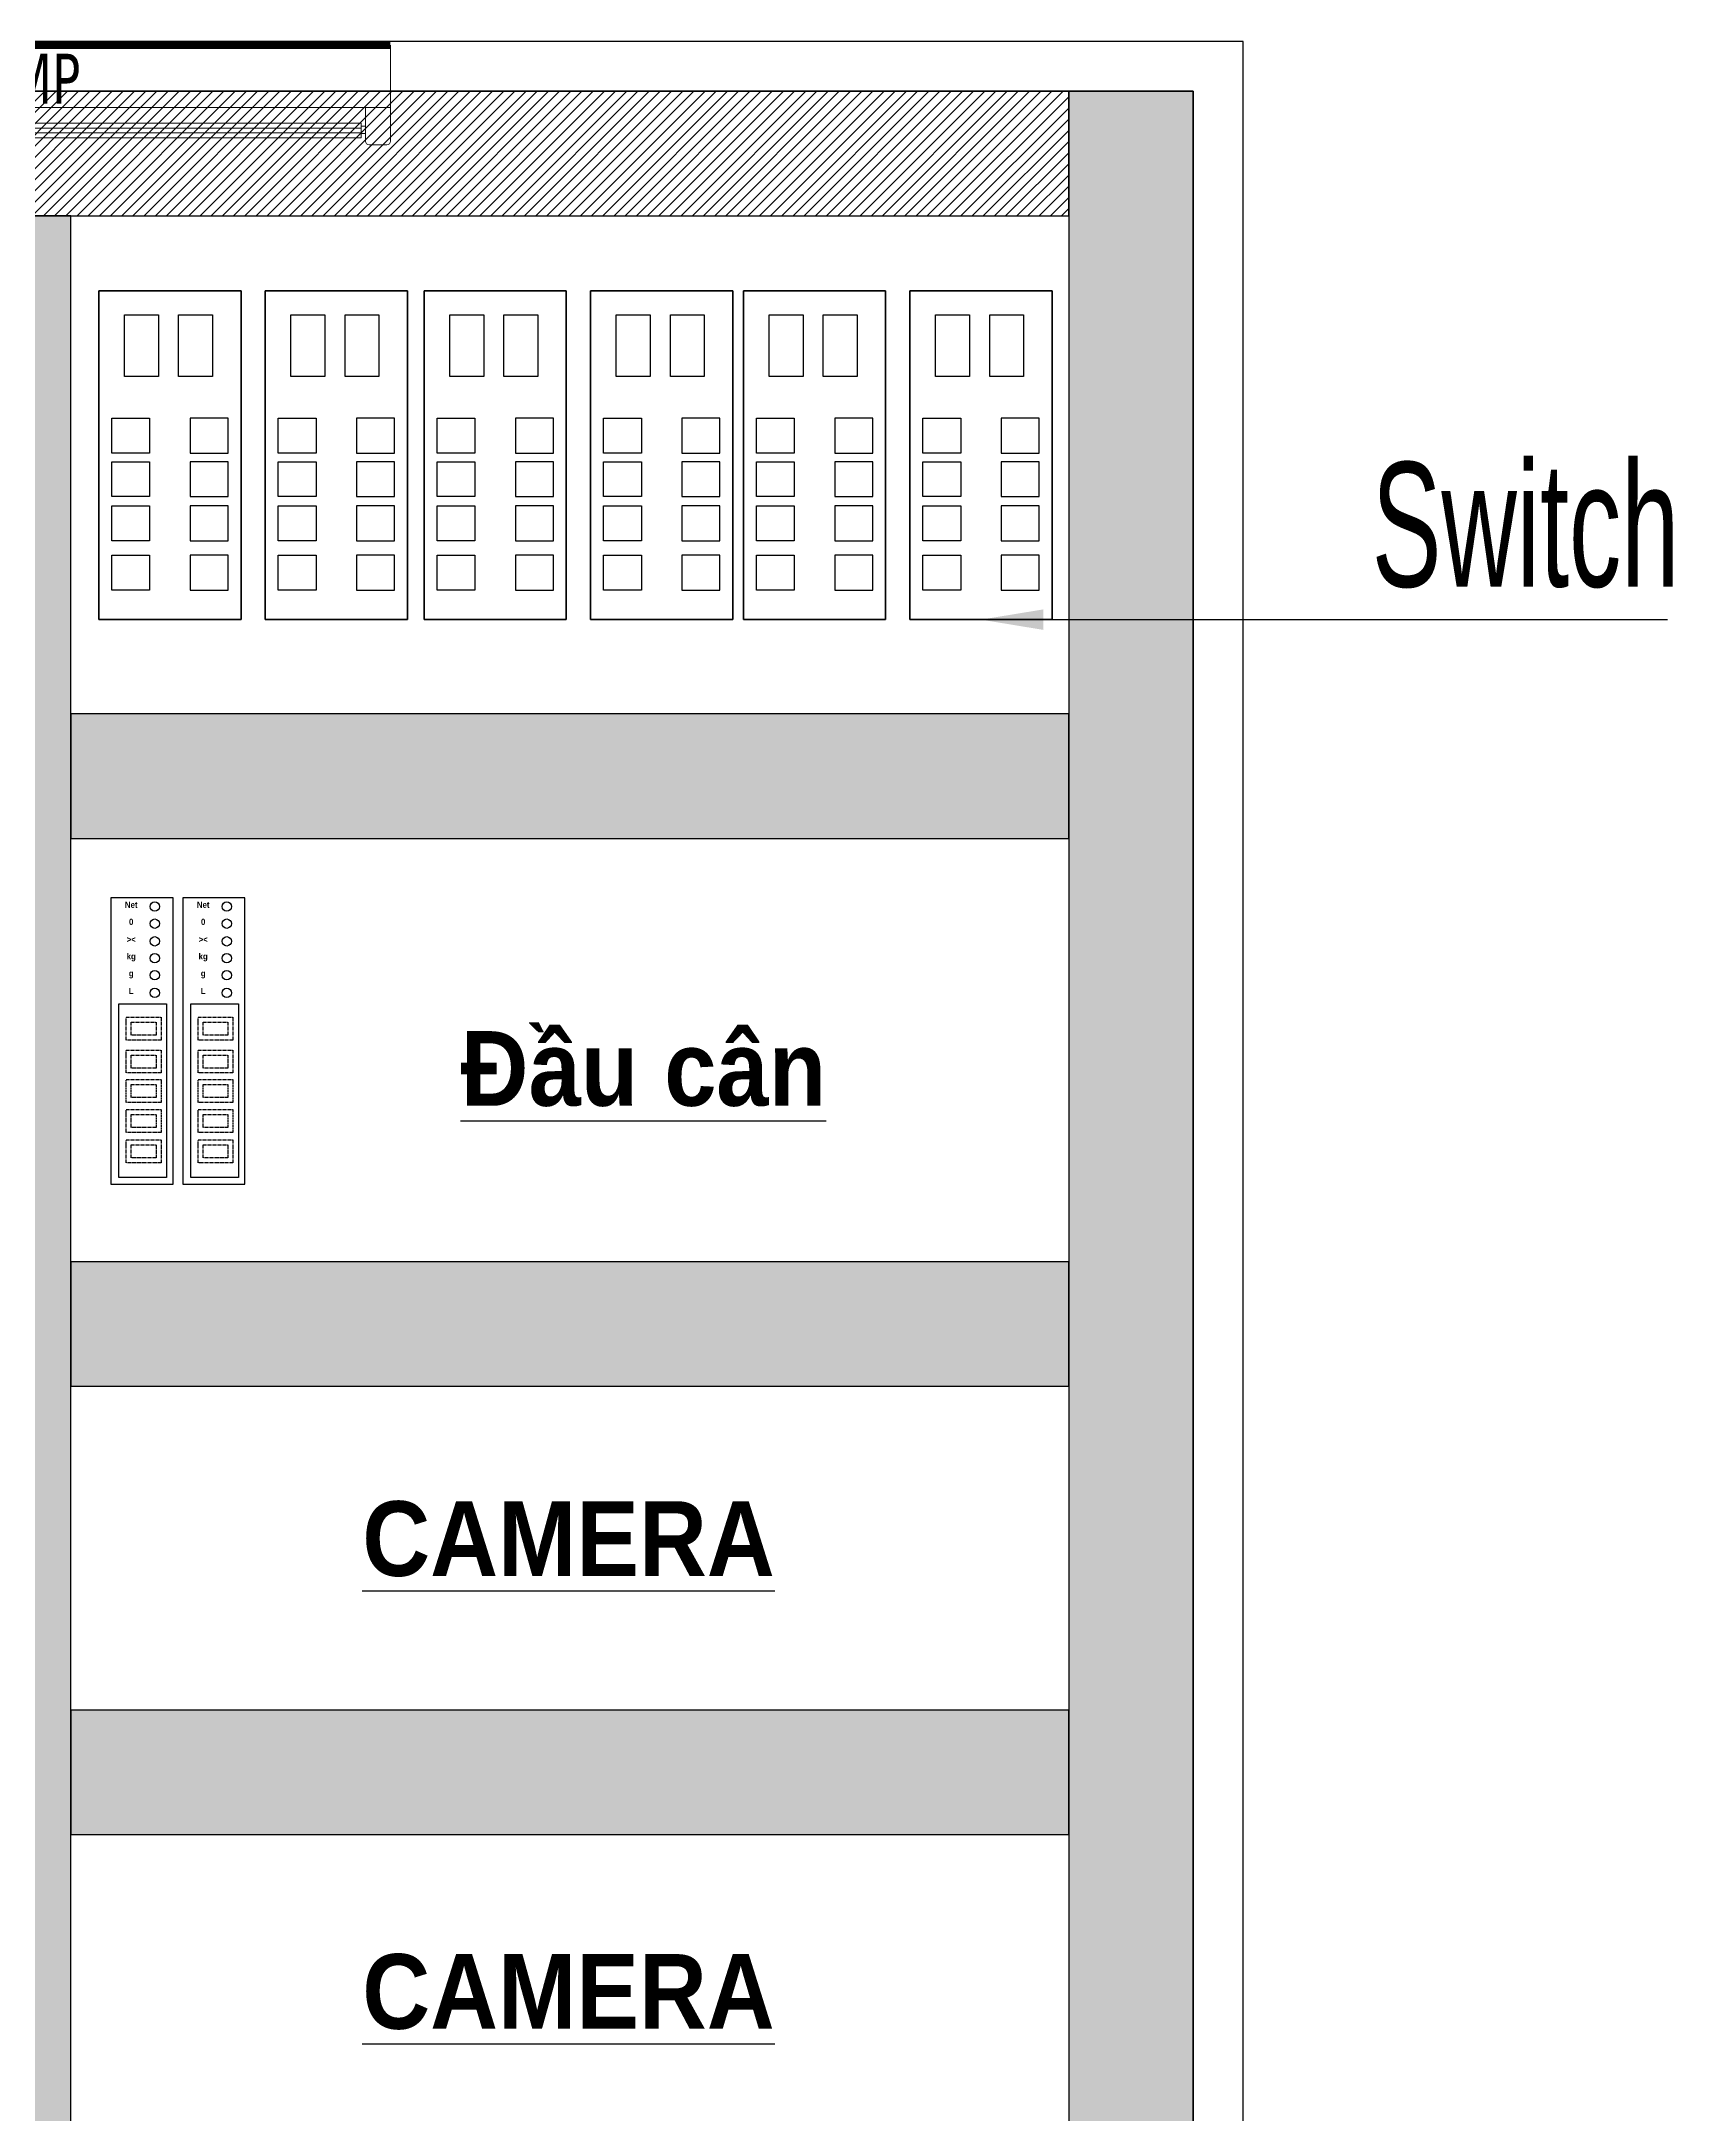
# Model space of a CAD drawing. Header units: millimetres. Extents: x 6750 to 121550, y -28210 to 66060.
# Drawn here: x 39032 to 39687, y 64103 to 64935 of the extents above; entities that cross this region are included whole.
import ezdxf
from ezdxf.enums import TextEntityAlignment as Align

# ---------------------------------------------------------------- set-up
doc = ezdxf.new("R2010")
doc.units = ezdxf.units.MM
doc.linetypes.add('CENTER', pattern=[2, 1.25, -0.25, 0.25, -0.25])
for name, color, linetype, lineweight in [('AM_7', 1, 'CENTER', 25), ('CHANGE', 4, 'Continuous', 0), ('TEXT', 1, 'Continuous', 20)]:
    doc.layers.add(name, color=color, linetype=linetype, lineweight=lineweight)
doc.layers.add('M.702.Ghi chu', color=3, linetype='Continuous')
doc.styles.add('PM', font='arial.ttf', dxfattribs={"width": 0.6})
doc.styles.add('Tahoma', font='tahoma.ttf')
doc.dimstyles.new('MK-1.20 CK', dxfattribs={"dimscale": 25, "dimtxt": 2, "dimasz": 1, "dimexe": 0.5, "dimexo": 1, "dimgap": 0.5, "dimtad": 1, "dimdec": 0, "dimrnd": 0.0001, "dimtxsty": 'PM', "dimcen": 0, "dimdle": 1, "dimclrd": 251, "dimclre": 251, "dimclrt": 256, "dimadec": 4, "dimazin": 2, "dimtfac": 0.333333, "dimtdec": 0, "dimtix": 1, "dimtmove": 2, "dimatfit": 3, "dimtvp": 1, "dimarcsym": 0})

# ---------------------------------------------------------------- blocks, each defined once
blk = doc.blocks.new('A$C5AD80D50')
at = {"layer": 'CHANGE'}
for p, q in [((-150, -1.5), (-150, -26.5)), ((150, -1.5), (150, -26.5)), ((-150, -26.5), (-150, -40)), ((-150, -26.5), (150, -26.5)), ((-140, -40), (-140, -26.5)), ((-138.5, -32.75), (-138.5, -38.75)), ((-138.5, -32.75), (138.25, -32.75)), ((138.25, -32.75), (138.25, -38.75)), ((140, -40), (140, -26.5)), ((150, -26.5), (150, -40)), ((-148.5, -41.5), (-141.5, -41.5)), ((-138.5, -34.01), (-140, -34.01)), ((-138.5, -37), (-140, -37)), ((-138.5, -34.75), (138.25, -34.75)), ((-138.5, -36.75), (138.25, -36.75)), ((-138.5, -38.75), (138.25, -38.75)), ((138.25, -34.01), (139.75, -34.01)), ((138.25, -37), (139.75, -37)), ((148.5, -41.5), (141.5, -41.5))]:
    blk.add_line(p, q, dxfattribs=at)
at = {"layer": 'CHANGE', "const_width": 3}
blk.add_lwpolyline([(-150, -1.5), (150, -1.5)], dxfattribs=at)
at = {"layer": 'CHANGE'}
for centre, start, end in [((-148.5, -40), 180, 270), ((-141.5, -40), 270, 0), ((141.5, -40), 180, 270), ((148.5, -40), 270, 0)]:
    blk.add_arc(centre, 1.5, start, end, dxfattribs=at)
blk = doc.blocks.new('A$C47690F4F')
blk.add_blockref('A$C5AD80D50', (0, 0))
at = {"layer": 'TEXT', "color": 2, "style": 'Tahoma', "width": 0.8}
blk.add_text('LAMP', height=20, dxfattribs=at).set_placement((0, -14.92), align=Align.MIDDLE)
blk = doc.blocks.new('54sa6d4')
for points in [[(46763.37, 19762.47), (46820.44, 19762.47), (46820.44, 19630.42), (46763.37, 19630.42)], [(46820.44, 19762.47), (46763.37, 19762.47), (46763.37, 19630.42), (46820.44, 19630.42)], [(46773.68, 19752.87), (46787.29, 19752.87), (46787.29, 19728.07), (46773.68, 19728.07)], [(46795.4, 19752.87), (46809, 19752.87), (46809, 19728.07), (46795.4, 19728.07)], [(46768.57, 19711.27), (46783.77, 19711.27), (46783.77, 19697.28), (46768.57, 19697.28)], [(46815.24, 19711.27), (46800.04, 19711.27), (46800.04, 19697.28), (46815.24, 19697.28)], [(46768.57, 19693.79), (46783.77, 19693.79), (46783.77, 19679.8), (46768.57, 19679.8)], [(46815.24, 19693.79), (46800.04, 19693.79), (46800.04, 19679.8), (46815.24, 19679.8)], [(46768.57, 19676.1), (46783.77, 19676.1), (46783.77, 19662.1), (46768.57, 19662.1)], [(46815.24, 19676.1), (46800.04, 19676.1), (46800.04, 19662.1), (46815.24, 19662.1)], [(46768.57, 19656.27), (46783.77, 19656.27), (46783.77, 19642.28), (46768.57, 19642.28)], [(46815.24, 19656.27), (46800.04, 19656.27), (46800.04, 19642.28), (46815.24, 19642.28)]]:
    blk.add_lwpolyline(points, close=True)
blk = doc.blocks.new('das62d1as56d4')
for points in [[(63866.84, 12556.27), (63866.84, 12441.27), (63891.84, 12441.27), (63891.84, 12556.27)], [(63870.09, 12513.71), (63889.23, 12513.71), (63889.23, 12443.92), (63870.09, 12443.92)]]:
    blk.add_lwpolyline(points, close=True)
for centre in [(63884.51, 12552.69), (63884.51, 12545.85), (63884.51, 12538.76), (63884.51, 12531.98), (63884.51, 12525.14), (63884.51, 12518.05)]:
    blk.add_circle(centre, 1.88)
at = {"layer": 'AM_7'}
for points in [[(63873.04, 12508.28), (63887.03, 12508.28), (63887.03, 12499.06), (63873.04, 12499.06), (63873.04, 12501.06), (63873.04, 12506.28)], [(63875.04, 12506.28), (63885.03, 12506.28), (63885.03, 12501.06), (63875.04, 12501.06)], [(63873.04, 12495.11), (63887.03, 12495.11), (63887.03, 12485.89), (63873.04, 12485.89), (63873.04, 12487.89), (63873.04, 12493.11)], [(63875.04, 12493.11), (63885.03, 12493.11), (63885.03, 12487.89), (63875.04, 12487.89)], [(63873.04, 12483.25), (63887.03, 12483.25), (63887.03, 12474.03), (63873.04, 12474.03), (63873.04, 12476.03), (63873.04, 12481.25)], [(63875.04, 12481.25), (63885.03, 12481.25), (63885.03, 12476.03), (63875.04, 12476.03)], [(63873.04, 12471.26), (63887.03, 12471.26), (63887.03, 12462.05), (63873.04, 12462.05), (63873.04, 12464.05), (63873.04, 12469.26)], [(63875.04, 12469.26), (63885.03, 12469.26), (63885.03, 12464.05), (63875.04, 12464.05)], [(63873.04, 12459.01), (63887.03, 12459.01), (63887.03, 12449.79), (63873.04, 12449.79), (63873.04, 12451.79), (63873.04, 12457.01)], [(63875.04, 12457.01), (63885.03, 12457.01), (63885.03, 12451.79), (63875.04, 12451.79)]]:
    blk.add_lwpolyline(points, close=True, dxfattribs=at)
at = {"layer": 'M.702.Ghi chu', "ltscale": 100, "char_height": 2.5, "attachment_point": 2, "style": 'PM'}
for s, insert in [('\\A1;{\\fArial|b1|i0|c0|p34;\\W0.9;Net}', (63875.07, 12554.7)), ('\\A1;{\\fArial|b1|i0|c0|p34;\\W0.9;0}', (63875.07, 12547.86)), ('\\A1;{\\fArial|b1|i0|c0|p34;\\W0.9;><}', (63875.07, 12540.77)), ('\\A1;{\\fArial|b1|i0|c0|p34;\\W0.9;kg}', (63875.07, 12533.99)), ('\\A1;{\\fArial|b1|i0|c0|p34;\\W0.9;g}', (63875.07, 12527.15)), ('\\A1;{\\fArial|b1|i0|c0|p34;\\W0.9;L}', (63875.07, 12520.06))]:
    blk.add_mtext(s, dxfattribs=dict(at, insert=insert))

msp = doc.modelspace()

# ---------------------------------------------------------------- hatches: boundary and pattern name
h = msp.add_hatch()
h.set_pattern_fill('ANSI31', color=8)
h.set_pattern_definition([(45, (-24604.5503, 52042.7512), (-2.24506403, 2.24506403), [])])
h.paths.add_polyline_path([(38593.378, 64915.432), (38593.378, 64865.432), (39444.378, 64865.432), (39444.378, 64915.432)])
h = msp.add_hatch(color=8)
h.dxf.hatch_style = 1
h.paths.add_polyline_path([(39444.378, 63555.432), (39494.378, 63555.432), (39494.378, 64915.432), (39444.378, 64915.432)])
h = msp.add_hatch(color=8)
h.dxf.hatch_style = 1
h.paths.add_polyline_path([(38993.878, 63605.432), (39043.878, 63605.432), (39043.878, 64865.432), (38993.878, 64865.432)])
h = msp.add_hatch(color=8)
h.dxf.hatch_style = 1
h.paths.add_polyline_path([(39043.878, 64665.432), (39043.878, 64615.432), (39444.378, 64615.432), (39444.378, 64665.432)])
h = msp.add_hatch(color=8)
h.dxf.hatch_style = 1
h.paths.add_polyline_path([(39043.878, 64445.432), (39043.878, 64395.432), (39444.378, 64395.432), (39444.378, 64445.432)])
h = msp.add_hatch(color=8)
h.dxf.hatch_style = 1
h.paths.add_polyline_path([(39043.878, 64265.432), (39043.878, 64215.432), (39444.378, 64215.432), (39444.378, 64265.432)])

# ---------------------------------------------------------------- linework, layer by layer
for points in [[(37014.378, 63335.432), (39514.378, 63335.432), (39514.378, 64935.432), (37014.378, 64935.432)], [(38543.378, 64915.432), (39494.378, 64915.432), (39494.378, 63555.432), (38543.378, 63555.432)], [(38593.378, 64915.432), (38593.378, 64865.432), (39444.378, 64865.432), (39444.378, 64915.432)], [(39444.378, 63555.432), (39494.378, 63555.432), (39494.378, 64915.432), (39444.378, 64915.432)], [(38993.878, 63605.432), (39043.878, 63605.432), (39043.878, 64865.432), (38993.878, 64865.432)], [(39043.878, 64665.432), (39043.878, 64615.432), (39444.378, 64615.432), (39444.378, 64665.432)], [(39043.878, 64445.432), (39043.878, 64395.432), (39444.378, 64395.432), (39444.378, 64445.432)], [(39043.878, 64265.432), (39043.878, 64215.432), (39444.378, 64215.432), (39444.378, 64265.432)]]:
    msp.add_lwpolyline(points, close=True)

# ---------------------------------------------------------------- block references
at = {"color": 3}
msp.add_blockref('A$C47690F4F', (39022.176, 64935.432), dxfattribs=at)
for name, p in [('54sa6d4', (-7708.249, 45072.858)), ('54sa6d4', (-7641.438, 45072.858)), ('54sa6d4', (-7577.696, 45072.858)), ('54sa6d4', (-7510.885, 45072.858)), ('54sa6d4', (-7449.525, 45072.858)), ('54sa6d4', (-7382.713, 45072.858)), ('das62d1as56d4', (-24806.941, 52035.354)), ('das62d1as56d4', (-24778.063, 52035.354))]:
    msp.add_blockref(name, p)

# ---------------------------------------------------------------- texts
at = {"insert": (39566.029, 64715.778), "char_height": 50, "attachment_point": 7, "style": 'PM'}
msp.add_mtext('Switch', dxfattribs=at)
at = {"layer": 'M.702.Ghi chu', "ltscale": 100, "char_height": 30, "attachment_point": 2, "style": 'PM'}
for s, insert in [('\\A1;{\\fArial|b1|i0|c0|p34;\\W0.9;\\LĐầu cân}', (39273.685, 64538.065)), ('\\A1;{\\fArial|b1|i0|c0|p34;\\W0.9;\\LCAMERA}', (39243.627, 64349.291)), ('\\A1;{\\fArial|b1|i0|c0|p34;\\W0.9;\\LCAMERA}', (39243.627, 64167.45))]:
    msp.add_mtext(s, dxfattribs=dict(at, insert=insert))

# ---------------------------------------------------------------- leaders
at = {"annotation_type": 0, "has_hookline": 1, "hookline_direction": 0, "text_width": 118.711}
msp.add_leader([(39409.189, 64703.278), (39553.529, 64703.278)], dimstyle='MK-1.20 CK', override={"dimclrd": 3, "dimclre": 3}, dxfattribs=at)

doc.saveas('drawing.dxf')
